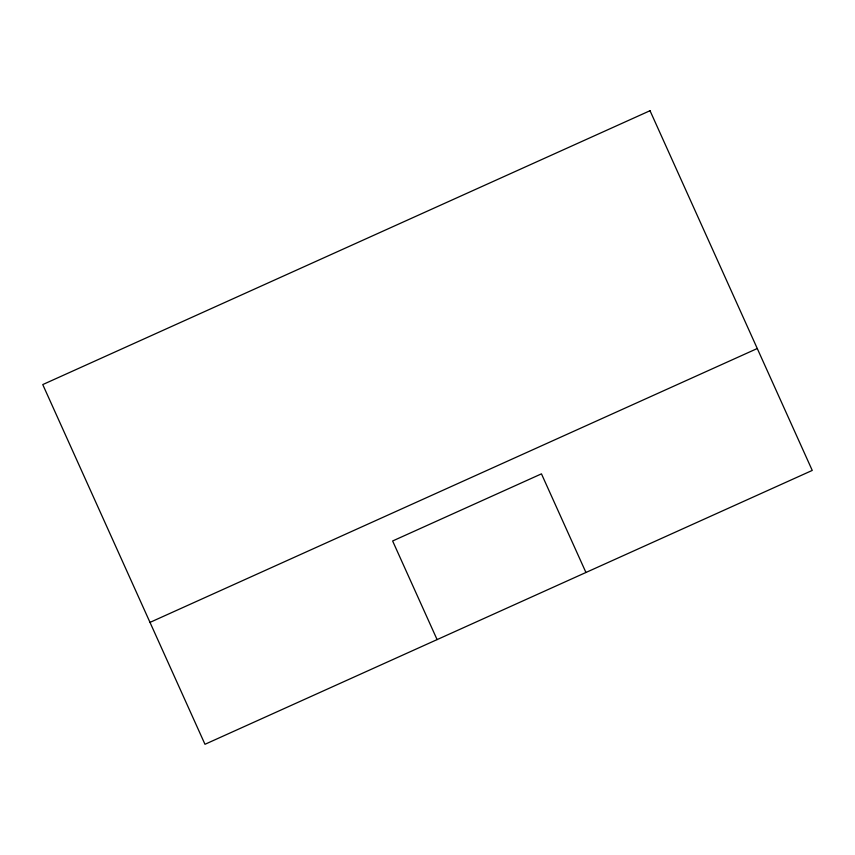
<?xml version="1.0" encoding="UTF-8"?>
<svg xmlns="http://www.w3.org/2000/svg" width="855" height="855" viewBox="0 0 855 855"><rect width="100%" height="100%" fill="white"/><g stroke="black" fill="none" stroke-linecap="round" stroke-linejoin="round"><path stroke-width="1.28" d="M149.999 622.387L757.274 348.519M585.942 572.487L541.461 473.852L392.627 540.98L437.097 639.604M650.024 110.712L42.75 384.579L204.976 744.288L812.25 470.421L650.024 110.712"/></g></svg>
